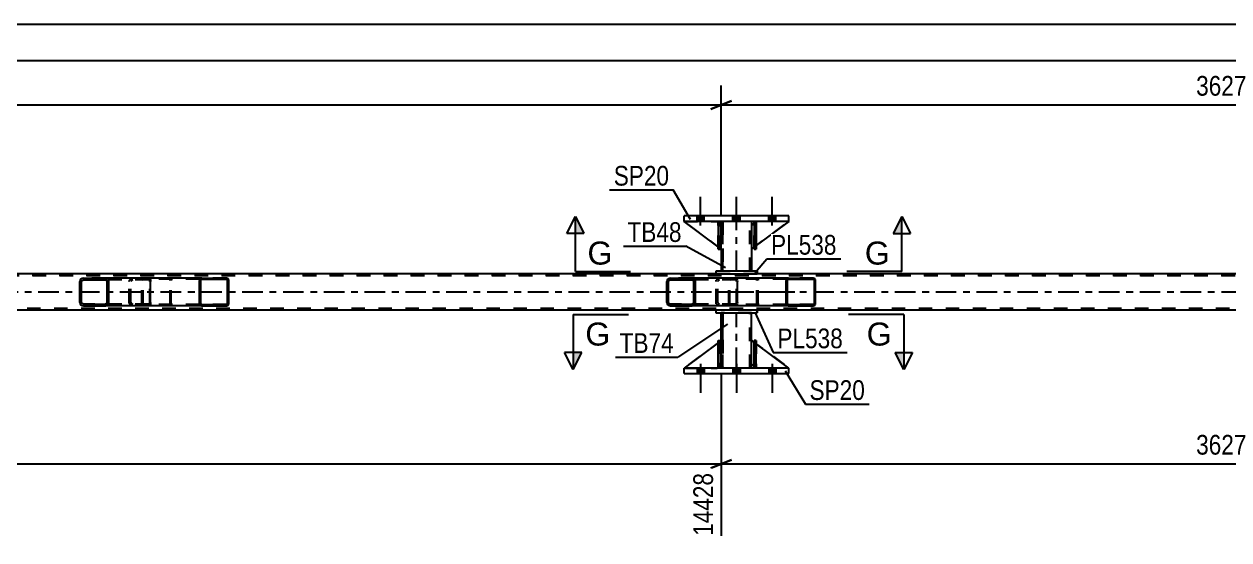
# Model space of a CAD drawing. Header units: millimetres. Extents: x 0 to 841, y 0 to 594.
# Drawn here: x 483.1 to 657.9, y 212.4 to 287.3 of the extents above; entities that cross this region are included whole.
import ezdxf

# ---------------------------------------------------------------- set-up
doc = ezdxf.new("R2010")
doc.units = ezdxf.units.MM
doc.linetypes.add('DXK_LINE_DOT2', pattern=[3.9198, 1.9599, -1.9599])
doc.linetypes.add('DXK_LINE_DOT3', pattern=[5.9187, 2.979, -0.9799, 0.9799, -0.9799])
doc.styles.add('Arial', font='ARIAL.TTF', dxfattribs={"height": 0.2})
doc.styles.add('Arial Narrow', font='ARIALN.TTF', dxfattribs={"height": 0.2})

# ---------------------------------------------------------------- blocks, each defined once
blk = doc.blocks.new('Part-814553059-5474 - 5433')
at = {"color": 2, "linetype": 'Continuous'}
for p, q in [((584.29, 258.67), (584.29, 258.07)), ((588.69, 258.67), (588.69, 258.07)), ((584.29, 254.67), (584.29, 251.47)), ((588.69, 254.67), (588.69, 251.47))]:
    blk.add_line(p, q, dxfattribs=at)
at = {"color": 7, "linetype": 'DXK_LINE_DOT2'}
for p, q in [((588.69, 258.67), (584.29, 258.67)), ((584.29, 258.67), (584.29, 251.47)), ((584.29, 258.07), (584.29, 254.67)), ((584.53, 251.47), (584.53, 258.67)), ((584.53, 258.67), (584.53, 251.47)), ((588.45, 251.47), (588.45, 258.67)), ((588.45, 251.47), (588.45, 258.67)), ((588.69, 258.67), (588.69, 251.47)), ((588.69, 258.07), (588.69, 254.67)), ((588.69, 251.47), (584.29, 251.47))]:
    blk.add_line(p, q, dxfattribs=at)
at = {"color": 7, "linetype": 'DXK_LINE_DOT3'}
blk.add_line((586.49, 251.47), (586.49, 258.67), dxfattribs=at)
blk = doc.blocks.new('Part-814553059-5490 - 5433')
at = {"linetype": 'Continuous'}
h = blk.add_hatch(dxfattribs=at)
h.set_pattern_fill('', scale=0.7, style=0, pattern_type=0)
h.set_pattern_definition([(45, (512.8182, 250.2316), (-1.57154, 1.57154), [])])
h.paths.add_polyline_path([(512.84, 250.11), (512.82, 250.23), (512.74, 250.34), (512.63, 250.4), (512.5, 250.43), (508.93, 250.43), (508.8, 250.4), (508.69, 250.34), (508.61, 250.23), (508.59, 250.11), (508.59, 246.75), (508.61, 246.63), (508.69, 246.52), (508.8, 246.45), (508.93, 246.43), (512.5, 246.43), (512.63, 246.45), (512.74, 246.52), (512.82, 246.63), (512.84, 246.75)])
h.paths.add_polyline_path([(512.66, 246.69), (512.62, 246.64), (512.57, 246.6), (512.5, 246.59), (508.93, 246.59), (508.86, 246.6), (508.81, 246.64), (508.77, 246.69), (508.76, 246.75), (508.76, 250.11), (508.77, 250.17), (508.81, 250.22), (508.86, 250.26), (508.93, 250.27), (512.5, 250.27), (512.57, 250.26), (512.62, 250.22), (512.66, 250.17), (512.67, 250.11), (512.67, 246.75)])
at = {"color": 7, "linetype": 'DXK_LINE_DOT2'}
for p, q in [((500.24, 250.11), (500.26, 250.23)), ((500.24, 246.75), (500.24, 250.11)), ((500.42, 250.17), (500.41, 250.11)), ((500.41, 246.75), (500.41, 250.11)), ((500.46, 250.22), (500.42, 250.17)), ((500.45, 250.4), (500.58, 250.43)), ((500.51, 250.26), (500.46, 250.22)), ((500.58, 250.27), (500.51, 250.26)), ((501.23, 250.43), (500.58, 250.43)), ((512.5, 250.27), (500.58, 250.27)), ((504.15, 250.43), (504.28, 250.4)), ((504.22, 250.26), (504.15, 250.27)), ((504.27, 250.22), (504.22, 250.26)), ((504.31, 250.17), (504.27, 250.22)), ((504.32, 250.11), (504.31, 250.17)), ((504.32, 246.75), (504.32, 250.11)), ((504.47, 250.23), (504.49, 250.11)), ((504.49, 246.75), (504.49, 250.11)), ((512.5, 250.43), (508.93, 250.43)), ((500.26, 246.63), (500.24, 246.75)), ((500.41, 246.75), (500.42, 246.69)), ((500.42, 246.69), (500.46, 246.64)), ((500.46, 246.64), (500.51, 246.6)), ((500.51, 246.6), (500.58, 246.59)), ((512.5, 246.59), (500.58, 246.59)), ((504.15, 246.59), (504.22, 246.6)), ((504.22, 246.6), (504.27, 246.64)), ((504.27, 246.64), (504.31, 246.69)), ((504.31, 246.69), (504.32, 246.75)), ((504.49, 246.75), (504.47, 246.63)), ((500.58, 246.43), (500.45, 246.45)), ((501.23, 246.43), (500.58, 246.43)), ((504.28, 246.45), (504.15, 246.43)), ((512.5, 246.43), (508.93, 246.43))]:
    blk.add_line(p, q, dxfattribs=at)
at = {"color": 2, "linetype": 'Continuous'}
for p, q in [((508.93, 250.43), (501.23, 250.43)), ((508.61, 250.23), (508.59, 250.11)), ((508.59, 246.75), (508.59, 250.11)), ((508.76, 250.11), (508.77, 250.17)), ((508.76, 246.75), (508.76, 250.11)), ((508.77, 250.17), (508.81, 250.22)), ((508.93, 250.43), (508.8, 250.4)), ((508.81, 250.22), (508.86, 250.26)), ((508.86, 250.26), (508.93, 250.27)), ((508.93, 250.43), (512.5, 250.43)), ((508.93, 250.27), (512.5, 250.27)), ((512.63, 250.4), (512.5, 250.43)), ((512.5, 250.27), (512.57, 250.26)), ((512.57, 250.26), (512.62, 250.22)), ((512.62, 250.22), (512.66, 250.17)), ((512.66, 250.17), (512.67, 250.11)), ((512.67, 246.75), (512.67, 250.11)), ((512.84, 250.11), (512.82, 250.23)), ((512.84, 246.75), (512.84, 250.11)), ((508.59, 246.75), (508.61, 246.63)), ((508.77, 246.69), (508.76, 246.75)), ((508.81, 246.64), (508.77, 246.69)), ((508.86, 246.6), (508.81, 246.64)), ((508.93, 246.59), (508.86, 246.6)), ((508.93, 246.59), (512.5, 246.59)), ((512.57, 246.6), (512.5, 246.59)), ((512.62, 246.64), (512.57, 246.6)), ((512.66, 246.69), (512.62, 246.64)), ((512.67, 246.75), (512.66, 246.69)), ((512.82, 246.63), (512.84, 246.75)), ((508.93, 246.43), (501.23, 246.43)), ((508.8, 246.45), (508.93, 246.43)), ((508.93, 246.43), (512.5, 246.43)), ((512.5, 246.43), (512.63, 246.45))]:
    blk.add_line(p, q, dxfattribs=at)
at = {"color": 7, "linetype": 'DXK_LINE_DOT2'}
for centre, start, end in [((504.17, 250.1), 24.32, 69.2417), ((500.57, 246.76), 204.32, 249.2417), ((504.17, 246.76), 290.7583, 335.68)]:
    blk.add_arc(centre, 0.331, start, end, dxfattribs=at)
at = {"color": 2, "linetype": 'Continuous'}
for centre, start, end in [((508.91, 250.1), 110.7583, 155.6801), ((512.52, 250.1), 24.3199, 69.2417), ((508.91, 246.76), 204.3199, 249.2417), ((512.52, 246.76), 290.7583, 335.6801)]:
    blk.add_arc(centre, 0.331, start, end, dxfattribs=at)
blk = doc.blocks.new('Part-814553059-5491 - 5433')
at = {"linetype": 'Continuous'}
h = blk.add_hatch(dxfattribs=at)
h.set_pattern_fill('', scale=0.7, style=0, pattern_type=0)
h.set_pattern_definition([(45, (580.5288, 250.1328), (-1.57154, 1.57154), [])])
h.paths.add_polyline_path([(580.57, 249.95), (580.53, 250.13), (580.42, 250.29), (580.26, 250.39), (580.06, 250.43), (576.88, 250.43), (576.69, 250.39), (576.52, 250.29), (576.42, 250.13), (576.38, 249.95), (576.38, 246.91), (576.42, 246.73), (576.52, 246.57), (576.69, 246.47), (576.88, 246.43), (580.06, 246.43), (580.26, 246.47), (580.42, 246.57), (580.53, 246.73), (580.57, 246.91)])
h.paths.add_polyline_path([(580.3, 246.82), (580.24, 246.74), (580.16, 246.69), (580.06, 246.67), (576.88, 246.67), (576.78, 246.69), (576.7, 246.74), (576.65, 246.82), (576.63, 246.91), (576.63, 249.95), (576.65, 250.04), (576.7, 250.12), (576.78, 250.17), (576.88, 250.19), (580.06, 250.19), (580.16, 250.17), (580.24, 250.12), (580.3, 250.04), (580.32, 249.95), (580.32, 246.91)])
at = {"color": 2, "linetype": 'Continuous'}
for p, q in [((576.42, 250.13), (576.38, 249.95)), ((576.63, 249.95), (576.65, 250.04)), ((576.65, 250.04), (576.7, 250.12)), ((576.88, 250.43), (576.69, 250.39)), ((576.7, 250.12), (576.78, 250.17)), ((576.78, 250.17), (576.88, 250.19)), ((576.88, 250.43), (580.06, 250.43)), ((576.88, 250.19), (580.06, 250.19)), ((586.36, 250.43), (580.06, 250.43)), ((580.26, 250.39), (580.06, 250.43)), ((580.06, 250.19), (580.16, 250.17)), ((580.16, 250.17), (580.24, 250.12)), ((580.24, 250.12), (580.3, 250.04)), ((580.3, 250.04), (580.32, 249.95)), ((580.57, 249.95), (580.53, 250.13)), ((586.36, 250.43), (586.47, 250.39)), ((586.47, 250.39), (586.56, 250.29)), ((586.56, 250.29), (586.61, 250.13)), ((586.61, 250.13), (586.64, 249.95)), ((576.38, 246.91), (576.38, 249.95)), ((576.63, 246.91), (576.63, 249.95)), ((580.32, 246.91), (580.32, 249.95)), ((580.57, 246.91), (580.57, 249.95)), ((586.64, 246.91), (586.64, 249.95)), ((576.38, 246.91), (576.42, 246.73)), ((576.65, 246.82), (576.63, 246.91)), ((576.7, 246.74), (576.65, 246.82)), ((576.69, 246.47), (576.88, 246.43)), ((576.78, 246.69), (576.7, 246.74)), ((576.88, 246.67), (576.78, 246.69)), ((576.88, 246.67), (580.06, 246.67)), ((580.16, 246.69), (580.06, 246.67)), ((580.06, 246.43), (580.26, 246.47)), ((580.24, 246.74), (580.16, 246.69)), ((580.3, 246.82), (580.24, 246.74)), ((580.32, 246.91), (580.3, 246.82)), ((580.53, 246.73), (580.57, 246.91)), ((586.47, 246.47), (586.36, 246.43)), ((586.56, 246.57), (586.47, 246.47)), ((586.61, 246.73), (586.56, 246.57)), ((586.64, 246.91), (586.61, 246.73)), ((576.88, 246.43), (580.06, 246.43)), ((586.36, 246.43), (580.06, 246.43))]:
    blk.add_line(p, q, dxfattribs=at)
at = {"color": 7, "linetype": 'DXK_LINE_DOT2'}
for p, q in [((580.06, 250.43), (576.88, 250.43)), ((586.36, 250.19), (576.88, 250.19)), ((583.53, 249.95), (583.57, 250.13)), ((583.8, 250.04), (583.78, 249.95)), ((583.85, 250.12), (583.8, 250.04)), ((583.84, 250.39), (584.03, 250.43)), ((583.93, 250.17), (583.85, 250.12)), ((584.03, 250.19), (583.93, 250.17)), ((585.37, 250.19), (585.37, 250.43)), ((586.42, 250.17), (586.36, 250.19)), ((586.46, 250.12), (586.42, 250.17)), ((586.49, 250.04), (586.46, 250.12)), ((586.5, 249.95), (586.49, 250.04)), ((583.53, 246.91), (583.53, 249.95)), ((583.78, 246.91), (583.78, 249.95)), ((586.5, 246.91), (586.5, 249.95)), ((586.36, 246.67), (576.88, 246.67)), ((583.57, 246.73), (583.53, 246.91)), ((583.78, 246.91), (583.8, 246.82)), ((583.8, 246.82), (583.85, 246.74)), ((584.03, 246.43), (583.84, 246.47)), ((583.85, 246.74), (583.87, 246.73)), ((583.87, 246.73), (583.93, 246.69)), ((583.93, 246.69), (584.03, 246.67)), ((585.37, 246.43), (585.37, 246.67)), ((586.36, 246.67), (586.42, 246.69)), ((586.42, 246.69), (586.46, 246.74)), ((586.46, 246.74), (586.49, 246.82)), ((586.49, 246.82), (586.5, 246.91)), ((580.06, 246.43), (576.88, 246.43))]:
    blk.add_line(p, q, dxfattribs=at)
at = {"color": 2, "linetype": 'Continuous'}
for centre, start, end in [((576.87, 249.93), 111.1941, 156.1506), ((580.08, 249.93), 23.8494, 68.8059), ((576.87, 246.92), 203.8494, 248.8059), ((580.08, 246.92), 291.1941, 336.1506)]:
    blk.add_arc(centre, 0.492, start, end, dxfattribs=at)
at = {"color": 7, "linetype": 'DXK_LINE_DOT2'}
for centre, start, end in [((584.02, 249.93), 111.1941, 156.1506), ((584.02, 246.92), 203.8494, 248.8059)]:
    blk.add_arc(centre, 0.492, start, end, dxfattribs=at)
blk = doc.blocks.new('Part-814553059-5492 - 5433')
at = {"linetype": 'Continuous'}
h = blk.add_hatch(dxfattribs=at)
h.set_pattern_fill('', scale=0.7, style=0, pattern_type=0)
h.set_pattern_definition([(45, (597.9524, 250.2316), (-1.57154, 1.57154), [])])
h.paths.add_polyline_path([(597.98, 250.11), (597.95, 250.23), (597.88, 250.34), (597.77, 250.4), (597.64, 250.43), (594.06, 250.43), (593.93, 250.4), (593.82, 250.34), (593.75, 250.23), (593.72, 250.11), (593.72, 246.75), (593.75, 246.63), (593.82, 246.52), (593.93, 246.45), (594.06, 246.43), (597.64, 246.43), (597.77, 246.45), (597.88, 246.52), (597.95, 246.63), (597.98, 246.75)])
h.paths.add_polyline_path([(597.8, 246.69), (597.76, 246.64), (597.7, 246.6), (597.64, 246.59), (594.06, 246.59), (594, 246.6), (593.94, 246.64), (593.9, 246.69), (593.89, 246.75), (593.89, 250.11), (593.9, 250.17), (593.94, 250.22), (594, 250.26), (594.06, 250.27), (597.64, 250.27), (597.7, 250.26), (597.76, 250.22), (597.8, 250.17), (597.81, 250.11), (597.81, 246.75)])
at = {"color": 7, "linetype": 'DXK_LINE_DOT2'}
for p, q in [((585.37, 250.11), (585.4, 250.23)), ((585.37, 246.75), (585.37, 250.11)), ((585.56, 250.17), (585.54, 250.11)), ((585.54, 246.75), (585.54, 250.11)), ((585.59, 250.22), (585.56, 250.17)), ((585.58, 250.4), (585.71, 250.43)), ((585.65, 250.26), (585.59, 250.22)), ((585.71, 250.27), (585.65, 250.26)), ((586.36, 250.43), (585.71, 250.43)), ((597.64, 250.27), (585.71, 250.27)), ((589.29, 250.43), (589.42, 250.4)), ((589.35, 250.26), (589.29, 250.27)), ((589.41, 250.22), (589.35, 250.26)), ((589.45, 250.17), (589.41, 250.22)), ((589.46, 250.11), (589.45, 250.17)), ((589.46, 246.75), (589.46, 250.11)), ((589.6, 250.23), (589.63, 250.11)), ((589.63, 246.75), (589.63, 250.11)), ((597.64, 250.43), (594.06, 250.43)), ((585.4, 246.63), (585.37, 246.75)), ((585.54, 246.75), (585.56, 246.69)), ((585.56, 246.69), (585.59, 246.64)), ((585.59, 246.64), (585.65, 246.6)), ((585.65, 246.6), (585.71, 246.59)), ((597.64, 246.59), (585.71, 246.59)), ((589.29, 246.59), (589.35, 246.6)), ((589.35, 246.6), (589.41, 246.64)), ((589.41, 246.64), (589.45, 246.69)), ((589.45, 246.69), (589.46, 246.75)), ((589.63, 246.75), (589.6, 246.63)), ((585.71, 246.43), (585.58, 246.45)), ((586.36, 246.43), (585.71, 246.43)), ((589.42, 246.45), (589.29, 246.43)), ((597.64, 246.43), (594.06, 246.43))]:
    blk.add_line(p, q, dxfattribs=at)
at = {"color": 2, "linetype": 'Continuous'}
for p, q in [((594.06, 250.43), (586.36, 250.43)), ((593.75, 250.23), (593.72, 250.11)), ((593.72, 246.75), (593.72, 250.11)), ((593.89, 250.11), (593.9, 250.17)), ((593.89, 246.75), (593.89, 250.11)), ((593.9, 250.17), (593.94, 250.22)), ((594.06, 250.43), (593.93, 250.4)), ((593.94, 250.22), (594, 250.26)), ((594, 250.26), (594.06, 250.27)), ((594.06, 250.43), (597.64, 250.43)), ((594.06, 250.27), (597.64, 250.27)), ((597.77, 250.4), (597.64, 250.43)), ((597.64, 250.27), (597.7, 250.26)), ((597.7, 250.26), (597.76, 250.22)), ((597.76, 250.22), (597.8, 250.17)), ((597.8, 250.17), (597.81, 250.11)), ((597.81, 246.75), (597.81, 250.11)), ((597.98, 250.11), (597.95, 250.23)), ((597.98, 246.75), (597.98, 250.11)), ((593.72, 246.75), (593.75, 246.63)), ((593.9, 246.69), (593.89, 246.75)), ((593.94, 246.64), (593.9, 246.69)), ((594, 246.6), (593.94, 246.64)), ((594.06, 246.59), (594, 246.6)), ((594.06, 246.59), (597.64, 246.59)), ((597.7, 246.6), (597.64, 246.59)), ((597.76, 246.64), (597.7, 246.6)), ((597.8, 246.69), (597.76, 246.64)), ((597.81, 246.75), (597.8, 246.69)), ((597.95, 246.63), (597.98, 246.75)), ((594.06, 246.43), (586.36, 246.43)), ((593.93, 246.45), (594.06, 246.43)), ((594.06, 246.43), (597.64, 246.43)), ((597.64, 246.43), (597.77, 246.45))]:
    blk.add_line(p, q, dxfattribs=at)
at = {"color": 7, "linetype": 'DXK_LINE_DOT3'}
blk.add_line((584.08, 248.43), (595.85, 248.43), dxfattribs=at)
at = {"color": 7, "linetype": 'DXK_LINE_DOT2'}
for centre, start, end in [((585.7, 250.1), 110.7583, 155.68), ((589.3, 250.1), 24.32, 69.2417), ((585.7, 246.76), 204.32, 249.2417), ((589.3, 246.76), 290.7583, 335.68)]:
    blk.add_arc(centre, 0.331, start, end, dxfattribs=at)
at = {"color": 2, "linetype": 'Continuous'}
for centre, start, end in [((594.05, 250.1), 110.7583, 155.6801), ((597.65, 250.1), 24.3199, 69.2417), ((594.05, 246.76), 204.3199, 249.2417), ((597.65, 246.76), 290.7583, 335.6801)]:
    blk.add_arc(centre, 0.331, start, end, dxfattribs=at)
blk = doc.blocks.new('Part-814553059-5557 - 5433')
at = {"color": 7, "linetype": 'DXK_LINE_DOT2'}
for p, q in [((583.84, 241.39), (584.16, 241.39)), ((583.84, 237.99), (583.84, 241.39)), ((583.84, 241.39), (583.84, 237.39)), ((584.16, 241.39), (584.16, 237.99)), ((584.16, 237.39), (584.16, 241.3)), ((584.16, 237.99), (583.84, 237.99)), ((583.84, 237.39), (583.84, 237.99)), ((584.16, 237.99), (584.16, 237.39)), ((584.16, 237.39), (583.84, 237.39)), ((584.16, 237.39), (584.16, 237.39))]:
    blk.add_line(p, q, dxfattribs=at)
blk = doc.blocks.new('Part-814553059-5560 - 5433')
at = {"color": 2, "linetype": 'Continuous'}
for p, q in [((589.04, 258.42), (588.69, 258.07)), ((588.69, 258.07), (588.69, 254.67)), ((594.09, 258.67), (589.36, 255.17)), ((589.04, 254.93), (588.69, 254.67))]:
    blk.add_line(p, q, dxfattribs=at)
at = {"color": 7, "linetype": 'DXK_LINE_DOT2'}
for p, q in [((589.29, 258.67), (589.04, 258.42)), ((594.09, 258.67), (589.29, 258.67)), ((589.36, 255.17), (589.04, 254.93))]:
    blk.add_line(p, q, dxfattribs=at)
blk = doc.blocks.new('Part-814553059-5563 - 5433')
at = {"color": 7, "linetype": 'DXK_LINE_DOT2'}
for p, q in [((589.29, 258.67), (588.69, 258.07)), ((588.69, 254.67), (594.09, 258.67)), ((588.69, 258.07), (588.69, 254.67)), ((594.09, 258.67), (589.29, 258.67))]:
    blk.add_line(p, q, dxfattribs=at)
blk = doc.blocks.new('Part-814553059-5566 - 5433')
at = {"color": 2, "linetype": 'Continuous'}
for p, q in [((583.84, 255), (578.89, 258.67)), ((583.84, 258.52), (583.69, 258.67)), ((584.29, 258.07), (584.16, 258.2)), ((584.29, 258.07), (584.29, 258.07)), ((584.29, 254.67), (584.29, 258.07)), ((584.16, 254.76), (584.29, 254.67)), ((584.29, 254.67), (584.29, 254.67))]:
    blk.add_line(p, q, dxfattribs=at)
at = {"color": 7, "linetype": 'DXK_LINE_DOT2'}
for p, q in [((583.69, 258.67), (578.89, 258.67)), ((583.69, 258.67), (584.29, 258.07)), ((584.16, 258.2), (583.84, 258.52)), ((584.29, 258.07), (584.29, 254.67)), ((584.16, 254.76), (583.84, 255))]:
    blk.add_line(p, q, dxfattribs=at)
blk = doc.blocks.new('Part-814553059-5569 - 5433')
at = {"color": 7, "linetype": 'DXK_LINE_DOT2'}
for p, q in [((584.29, 254.67), (578.89, 258.67)), ((578.89, 258.67), (583.69, 258.67)), ((583.69, 258.67), (584.29, 258.07)), ((584.29, 258.07), (583.69, 258.67)), ((584.29, 258.07), (584.29, 254.67)), ((584.29, 258.07), (584.29, 258.07)), ((584.29, 258.07), (584.29, 254.67))]:
    blk.add_line(p, q, dxfattribs=at)
blk = doc.blocks.new('Part-814553059-5570 - 5433')
at = {"color": 2, "linetype": 'Continuous'}
for p, q in [((589.36, 258.67), (589.04, 258.67)), ((589.04, 258.67), (589.04, 254.67)), ((589.36, 258.67), (589.36, 258.67)), ((589.36, 258.67), (589.36, 254.67)), ((589.36, 254.67), (589.04, 254.67))]:
    blk.add_line(p, q, dxfattribs=at)
at = {"color": 7, "linetype": 'DXK_LINE_DOT2'}
for p, q in [((589.04, 258.07), (589.04, 258.67)), ((589.36, 258.07), (589.04, 258.07)), ((589.04, 258.07), (589.04, 254.67)), ((589.36, 258.07), (589.36, 258.67)), ((589.36, 258.67), (589.36, 258.67)), ((589.36, 254.67), (589.36, 258.07))]:
    blk.add_line(p, q, dxfattribs=at)
blk = doc.blocks.new('Part-814553059-5571 - 5433')
at = {"color": 2, "linetype": 'Continuous'}
for p, q in [((584.16, 258.67), (583.84, 258.67)), ((583.84, 258.67), (583.84, 254.67)), ((584.16, 258.67), (584.16, 258.67)), ((584.16, 258.67), (584.16, 254.67)), ((584.16, 254.67), (583.84, 254.67))]:
    blk.add_line(p, q, dxfattribs=at)
at = {"color": 7, "linetype": 'DXK_LINE_DOT2'}
for p, q in [((583.84, 258.07), (583.84, 258.67)), ((584.16, 258.07), (583.84, 258.07)), ((583.84, 258.07), (583.84, 254.67)), ((584.16, 258.07), (584.16, 258.67)), ((584.16, 258.67), (584.16, 258.67)), ((584.16, 254.67), (584.16, 258.07))]:
    blk.add_line(p, q, dxfattribs=at)
blk = doc.blocks.new('Part-814553059-5572 - 5433')
at = {"color": 7, "linetype": 'DXK_LINE_DOT2'}
for p, q in [((589.04, 258.07), (589.04, 258.67)), ((589.04, 258.67), (589.04, 258.67)), ((589.04, 258.67), (589.04, 254.67)), ((589.36, 258.67), (589.04, 258.67)), ((589.04, 254.67), (589.04, 258.07)), ((589.04, 258.07), (589.36, 258.07)), ((589.36, 258.07), (589.36, 258.67)), ((589.36, 254.67), (589.36, 258.67)), ((589.36, 258.07), (589.36, 254.67)), ((589.04, 254.67), (589.36, 254.67))]:
    blk.add_line(p, q, dxfattribs=at)
blk = doc.blocks.new('Part-814553059-5573 - 5433')
at = {"color": 7, "linetype": 'DXK_LINE_DOT2'}
for p, q in [((583.84, 258.07), (583.84, 258.67)), ((583.84, 258.67), (583.84, 258.67)), ((583.84, 258.67), (583.84, 254.67)), ((584.16, 258.67), (583.84, 258.67)), ((583.84, 254.67), (583.84, 258.07)), ((583.84, 258.07), (584.16, 258.07)), ((584.16, 258.07), (584.16, 258.67)), ((584.16, 254.67), (584.16, 258.67)), ((584.16, 258.07), (584.16, 254.67)), ((583.84, 254.67), (584.16, 254.67))]:
    blk.add_line(p, q, dxfattribs=at)
blk = doc.blocks.new('Part-814553059-5578 - 5433')
at = {"color": 2, "linetype": 'Continuous'}
for p, q in [((584.29, 241.39), (584.29, 245.39)), ((588.69, 241.39), (588.69, 245.39)), ((584.29, 237.39), (584.29, 237.99)), ((588.69, 237.39), (588.69, 237.99))]:
    blk.add_line(p, q, dxfattribs=at)
at = {"color": 7, "linetype": 'DXK_LINE_DOT2'}
for p, q in [((588.69, 245.39), (584.29, 245.39)), ((584.29, 237.39), (584.29, 245.39)), ((584.53, 237.39), (584.53, 245.39)), ((584.53, 245.39), (584.53, 237.39)), ((588.45, 237.39), (588.45, 245.39)), ((588.45, 237.39), (588.45, 245.39)), ((588.69, 237.39), (588.69, 245.39)), ((584.29, 237.99), (584.29, 241.39)), ((588.69, 237.99), (588.69, 241.39)), ((588.69, 237.39), (584.29, 237.39))]:
    blk.add_line(p, q, dxfattribs=at)
at = {"color": 7, "linetype": 'DXK_LINE_DOT3'}
blk.add_line((586.49, 237.39), (586.49, 245.39), dxfattribs=at)
blk = doc.blocks.new('Part-814553059-5583 - 5433')
at = {"color": 2, "linetype": 'Continuous'}
for p, q in [((583.49, 245.79), (583.49, 245.39)), ((589.49, 245.79), (583.49, 245.79)), ((583.49, 245.39), (589.49, 245.39)), ((589.49, 245.79), (589.49, 245.39)), ((589.49, 245.79), (589.49, 245.79)), ((589.49, 245.39), (589.49, 245.39))]:
    blk.add_line(p, q, dxfattribs=at)
at = {"color": 7, "linetype": 'DXK_LINE_DOT2'}
for p, q in [((583.49, 245.79), (583.49, 245.39)), ((589.49, 245.39), (589.49, 245.79)), ((589.49, 245.79), (589.49, 245.79)), ((589.49, 245.39), (589.49, 245.39))]:
    blk.add_line(p, q, dxfattribs=at)
blk = doc.blocks.new('Part-814553059-5588 - 5433')
at = {"color": 2, "linetype": 'Continuous'}
for p, q in [((583.49, 251.47), (583.49, 251.07)), ((589.49, 251.47), (583.49, 251.47)), ((583.49, 251.07), (589.49, 251.07)), ((589.49, 251.47), (589.49, 251.07)), ((589.49, 251.47), (589.49, 251.47)), ((589.49, 251.07), (589.49, 251.07))]:
    blk.add_line(p, q, dxfattribs=at)
at = {"color": 7, "linetype": 'DXK_LINE_DOT2'}
for p, q in [((583.49, 251.47), (583.49, 251.07)), ((589.49, 251.07), (589.49, 251.47)), ((589.49, 251.47), (589.49, 251.47)), ((589.49, 251.07), (589.49, 251.07))]:
    blk.add_line(p, q, dxfattribs=at)
blk = doc.blocks.new('Part-814553059-5591 - 5433')
at = {"color": 7, "linetype": 'DXK_LINE_DOT2'}
for p, q in [((588.69, 237.99), (588.69, 241.39)), ((588.69, 241.39), (594.09, 237.39)), ((589.29, 237.39), (588.69, 237.99)), ((594.09, 237.39), (589.29, 237.39))]:
    blk.add_line(p, q, dxfattribs=at)
blk = doc.blocks.new('Part-814553059-5594 - 5433')
at = {"color": 7, "linetype": 'DXK_LINE_DOT2'}
for p, q in [((584.16, 241.3), (583.84, 241.06)), ((584.29, 237.99), (584.29, 241.39)), ((584.29, 237.99), (583.69, 237.39)), ((584.16, 237.86), (583.84, 237.54)), ((578.89, 237.39), (583.69, 237.39))]:
    blk.add_line(p, q, dxfattribs=at)
at = {"color": 2, "linetype": 'Continuous'}
for p, q in [((584.29, 241.39), (584.16, 241.3)), ((584.29, 237.99), (584.29, 241.39)), ((583.84, 241.06), (578.89, 237.39)), ((584.29, 237.99), (584.16, 237.86)), ((584.29, 237.99), (584.29, 237.99)), ((583.84, 237.54), (583.69, 237.39))]:
    blk.add_line(p, q, dxfattribs=at)
blk = doc.blocks.new('Part-814553059-5597 - 5433')
at = {"color": 7, "linetype": 'DXK_LINE_DOT2'}
for p, q in [((584.29, 241.39), (578.89, 237.39)), ((584.29, 237.99), (584.29, 241.39)), ((584.29, 241.39), (584.29, 237.99)), ((583.69, 237.39), (584.29, 237.99)), ((584.29, 237.99), (583.69, 237.39)), ((584.29, 237.99), (584.29, 237.99)), ((578.89, 237.39), (583.69, 237.39))]:
    blk.add_line(p, q, dxfattribs=at)
blk = doc.blocks.new('Part-814553059-5598 - 5433')
at = {"color": 2, "linetype": 'Continuous'}
for p, q in [((589.04, 237.39), (589.04, 241.39)), ((589.04, 241.39), (589.36, 241.39)), ((589.36, 237.39), (589.36, 241.39)), ((589.04, 237.39), (589.04, 237.39)), ((589.36, 237.39), (589.04, 237.39))]:
    blk.add_line(p, q, dxfattribs=at)
at = {"color": 7, "linetype": 'DXK_LINE_DOT2'}
for p, q in [((589.04, 241.39), (589.04, 237.99)), ((589.36, 237.99), (589.36, 241.39)), ((589.04, 237.99), (589.04, 237.39)), ((589.04, 237.99), (589.36, 237.99)), ((589.36, 237.39), (589.36, 237.99)), ((589.36, 237.39), (589.36, 237.39))]:
    blk.add_line(p, q, dxfattribs=at)
blk = doc.blocks.new('Part-814553059-5599 - 5433')
at = {"color": 2, "linetype": 'Continuous'}
for p, q in [((583.84, 237.39), (583.84, 241.39)), ((583.84, 241.39), (584.16, 241.39)), ((584.16, 237.39), (584.16, 241.39)), ((583.84, 237.39), (583.84, 237.39)), ((584.16, 237.39), (583.84, 237.39))]:
    blk.add_line(p, q, dxfattribs=at)
at = {"color": 7, "linetype": 'DXK_LINE_DOT2'}
for p, q in [((583.84, 241.39), (583.84, 237.99)), ((584.16, 237.99), (584.16, 241.39)), ((583.84, 237.99), (583.84, 237.39)), ((583.84, 237.99), (584.16, 237.99)), ((584.16, 237.39), (584.16, 237.99)), ((584.16, 237.39), (584.16, 237.39))]:
    blk.add_line(p, q, dxfattribs=at)
blk = doc.blocks.new('Part-814553059-5600 - 5433')
at = {"color": 7, "linetype": 'DXK_LINE_DOT2'}
for p, q in [((589.36, 241.39), (589.04, 241.39)), ((589.04, 237.99), (589.04, 241.39)), ((589.04, 241.39), (589.04, 237.39)), ((589.36, 241.39), (589.36, 237.99)), ((589.36, 237.39), (589.36, 241.39)), ((589.36, 237.99), (589.04, 237.99)), ((589.04, 237.39), (589.04, 237.99)), ((589.36, 237.99), (589.36, 237.39)), ((589.36, 237.39), (589.04, 237.39)), ((589.36, 237.39), (589.36, 237.39))]:
    blk.add_line(p, q, dxfattribs=at)
blk = doc.blocks.new('Part-814553059-5605 - 5433')
at = {"color": 7, "linetype": 'DXK_LINE_DOT2'}
for p, q in [((729.31, 250.83), (64.97, 250.83)), ((64.97, 250.83), (728.57, 250.83)), ((589.49, 251.07), (583.49, 251.07)), ((728.57, 246.03), (64.97, 246.03)), ((729.31, 245.79), (163.82, 245.79)), ((589.49, 245.79), (583.49, 245.79))]:
    blk.add_line(p, q, dxfattribs=at)
at = {"color": 2, "linetype": 'Continuous'}
for p, q in [((583.49, 251.07), (334.09, 251.07)), ((727.96, 251.07), (589.49, 251.07)), ((583.49, 245.79), (334.09, 245.79)), ((727.96, 245.79), (589.49, 245.79))]:
    blk.add_line(p, q, dxfattribs=at)
at = {"color": 7, "linetype": 'DXK_LINE_DOT3'}
blk.add_line((64.97, 248.43), (728.97, 248.43), dxfattribs=at)
blk = doc.blocks.new('Part-814553059-5607 - 5433')
at = {"linetype": 'Continuous'}
h = blk.add_hatch(dxfattribs=at)
h.set_pattern_fill('', scale=0.7, style=0, pattern_type=0)
h.set_pattern_definition([(45, (495.3946, 250.1328), (-1.57154, 1.57154), [])])
h.paths.add_polyline_path([(495.43, 249.95), (495.39, 250.13), (495.29, 250.29), (495.12, 250.39), (494.93, 250.43), (491.75, 250.43), (491.55, 250.39), (491.39, 250.29), (491.28, 250.13), (491.24, 249.95), (491.24, 246.91), (491.28, 246.73), (491.39, 246.57), (491.55, 246.47), (491.75, 246.43), (494.93, 246.43), (495.12, 246.47), (495.29, 246.57), (495.39, 246.73), (495.43, 246.91)])
h.paths.add_polyline_path([(495.16, 246.82), (495.11, 246.74), (495.03, 246.69), (494.93, 246.67), (491.75, 246.67), (491.65, 246.69), (491.57, 246.74), (491.51, 246.82), (491.49, 246.91), (491.49, 249.95), (491.51, 250.04), (491.57, 250.12), (491.65, 250.17), (491.75, 250.19), (494.93, 250.19), (495.03, 250.17), (495.11, 250.12), (495.16, 250.04), (495.18, 249.95), (495.18, 246.91)])
at = {"color": 2, "linetype": 'Continuous'}
for p, q in [((491.28, 250.13), (491.24, 249.95)), ((491.49, 249.95), (491.51, 250.04)), ((491.51, 250.04), (491.57, 250.12)), ((491.75, 250.43), (491.55, 250.39)), ((491.57, 250.12), (491.65, 250.17)), ((491.65, 250.17), (491.75, 250.19)), ((491.75, 250.43), (494.93, 250.43)), ((491.75, 250.19), (494.93, 250.19)), ((501.23, 250.43), (494.93, 250.43)), ((495.12, 250.39), (494.93, 250.43)), ((494.93, 250.19), (495.03, 250.17)), ((495.03, 250.17), (495.11, 250.12)), ((495.11, 250.12), (495.16, 250.04)), ((495.16, 250.04), (495.18, 249.95)), ((495.43, 249.95), (495.39, 250.13)), ((501.23, 250.43), (501.33, 250.39)), ((501.33, 250.39), (501.42, 250.29)), ((501.42, 250.29), (501.48, 250.13)), ((501.48, 250.13), (501.5, 249.95)), ((491.24, 246.91), (491.24, 249.95)), ((491.49, 246.91), (491.49, 249.95)), ((495.18, 246.91), (495.18, 249.95)), ((495.43, 246.91), (495.43, 249.95)), ((501.5, 246.91), (501.5, 249.95)), ((491.24, 246.91), (491.28, 246.73)), ((491.51, 246.82), (491.49, 246.91)), ((491.57, 246.74), (491.51, 246.82)), ((491.55, 246.47), (491.75, 246.43)), ((491.65, 246.69), (491.57, 246.74)), ((491.75, 246.67), (491.65, 246.69)), ((491.75, 246.67), (494.93, 246.67)), ((495.03, 246.69), (494.93, 246.67)), ((494.93, 246.43), (495.12, 246.47)), ((495.11, 246.74), (495.03, 246.69)), ((495.16, 246.82), (495.11, 246.74)), ((495.18, 246.91), (495.16, 246.82)), ((495.39, 246.73), (495.43, 246.91)), ((501.33, 246.47), (501.23, 246.43)), ((501.42, 246.57), (501.33, 246.47)), ((501.48, 246.73), (501.42, 246.57)), ((501.5, 246.91), (501.48, 246.73)), ((491.75, 246.43), (494.93, 246.43)), ((501.23, 246.43), (494.93, 246.43))]:
    blk.add_line(p, q, dxfattribs=at)
at = {"color": 7, "linetype": 'DXK_LINE_DOT2'}
for p, q in [((494.93, 250.43), (491.75, 250.43)), ((501.23, 250.19), (491.75, 250.19)), ((498.39, 249.95), (498.43, 250.13)), ((498.66, 250.04), (498.64, 249.95)), ((498.72, 250.12), (498.66, 250.04)), ((498.7, 250.39), (498.9, 250.43)), ((498.8, 250.17), (498.72, 250.12)), ((498.9, 250.19), (498.8, 250.17)), ((500.24, 250.19), (500.24, 250.43)), ((501.28, 250.17), (501.23, 250.19)), ((501.33, 250.12), (501.28, 250.17)), ((501.36, 250.04), (501.33, 250.12)), ((501.37, 249.95), (501.36, 250.04)), ((498.39, 246.91), (498.39, 249.95)), ((498.64, 246.91), (498.64, 249.95)), ((501.37, 246.91), (501.37, 249.95)), ((501.23, 246.67), (491.75, 246.67)), ((498.43, 246.73), (498.39, 246.91)), ((498.64, 246.91), (498.66, 246.82)), ((498.66, 246.82), (498.72, 246.74)), ((498.9, 246.43), (498.7, 246.47)), ((498.72, 246.74), (498.74, 246.73)), ((498.74, 246.73), (498.8, 246.69)), ((498.8, 246.69), (498.9, 246.67)), ((500.24, 246.43), (500.24, 246.67)), ((501.23, 246.67), (501.28, 246.69)), ((501.28, 246.69), (501.33, 246.74)), ((501.33, 246.74), (501.36, 246.82)), ((501.36, 246.82), (501.37, 246.91)), ((494.93, 246.43), (491.75, 246.43))]:
    blk.add_line(p, q, dxfattribs=at)
at = {"color": 2, "linetype": 'Continuous'}
for centre, start, end in [((491.73, 249.93), 111.1941, 156.1506), ((494.94, 249.93), 23.8494, 68.8059), ((491.73, 246.92), 203.8494, 248.8059), ((494.94, 246.92), 291.1941, 336.1506)]:
    blk.add_arc(centre, 0.492, start, end, dxfattribs=at)
at = {"color": 7, "linetype": 'DXK_LINE_DOT2'}
for centre, start, end in [((498.88, 249.93), 111.1941, 156.1506), ((498.88, 246.92), 203.8494, 248.8059)]:
    blk.add_arc(centre, 0.492, start, end, dxfattribs=at)
blk = doc.blocks.new('Part-814553059-5612 - 5433')
at = {"color": 2, "linetype": 'Continuous'}
for p, q in [((578.89, 258.67), (578.89, 259.47)), ((594.09, 259.47), (578.89, 259.47)), ((594.09, 258.67), (594.09, 259.47)), ((594.09, 258.67), (578.89, 258.67))]:
    blk.add_line(p, q, dxfattribs=at)
at = {"color": 7, "linetype": 'DXK_LINE_DOT2'}
for p, q in [((578.89, 258.67), (578.89, 259.47)), ((594.09, 258.67), (594.09, 259.47))]:
    blk.add_line(p, q, dxfattribs=at)
blk = doc.blocks.new('Part-814553059-5617 - 5433')
at = {"color": 2, "linetype": 'Continuous'}
for p, q in [((578.89, 236.59), (578.89, 237.39)), ((594.09, 237.39), (578.89, 237.39)), ((578.89, 236.59), (594.09, 236.59)), ((594.09, 236.59), (594.09, 237.39))]:
    blk.add_line(p, q, dxfattribs=at)
at = {"color": 7, "linetype": 'DXK_LINE_DOT2'}
for p, q in [((578.89, 236.59), (578.89, 237.39)), ((594.09, 236.59), (594.09, 237.39))]:
    blk.add_line(p, q, dxfattribs=at)
blk = doc.blocks.new('Part-814553059-5620 - 5433')
at = {"color": 2, "linetype": 'Continuous'}
for p, q in [((588.69, 237.99), (588.69, 241.39)), ((589.04, 241.13), (588.69, 241.39)), ((594.09, 237.39), (589.36, 240.89)), ((589.04, 237.64), (588.69, 237.99))]:
    blk.add_line(p, q, dxfattribs=at)
at = {"color": 7, "linetype": 'DXK_LINE_DOT2'}
for p, q in [((589.36, 240.89), (589.04, 241.13)), ((589.29, 237.39), (589.04, 237.64)), ((594.09, 237.39), (589.29, 237.39)), ((594.09, 237.39), (594.09, 237.39)), ((594.09, 237.39), (594.09, 237.39))]:
    blk.add_line(p, q, dxfattribs=at)
blk = doc.blocks.new('Bolt-814553059-5667 - 5433')
at = {"linetype": 'Continuous'}
for points in [[(580.77, 258.67), (581.81, 258.67), (581.81, 259.47), (580.77, 259.47)], [(580.77, 258.67), (581.81, 258.67), (581.81, 259.47), (580.77, 259.47)], [(580.77, 258.67), (581.81, 258.67), (581.81, 259.47), (580.77, 259.47)], [(585.97, 258.67), (587.01, 258.67), (587.01, 259.47), (585.97, 259.47)], [(585.97, 258.67), (587.01, 258.67), (587.01, 259.47), (585.97, 259.47)], [(591.17, 258.67), (592.21, 258.67), (592.21, 259.47), (591.17, 259.47)], [(591.17, 258.67), (592.21, 258.67), (592.21, 259.47), (591.17, 259.47)], [(591.17, 258.67), (592.21, 258.67), (592.21, 259.47), (591.17, 259.47)]]:
    blk.add_hatch(color=1, dxfattribs=at).paths.add_polyline_path(points)
at = {"color": 1, "linetype": 'Continuous'}
for p, q in [((581.29, 258.07), (581.29, 262.27)), ((581.29, 258.07), (581.29, 262.27)), ((581.29, 258.07), (581.29, 262.27)), ((586.49, 258.07), (586.49, 262.27)), ((586.49, 258.07), (586.49, 262.27)), ((591.69, 258.07), (591.69, 262.27)), ((591.69, 258.07), (591.69, 262.27)), ((591.69, 258.07), (591.69, 262.27)), ((580.77, 258.67), (580.77, 259.47)), ((580.77, 258.67), (580.77, 259.47)), ((580.77, 258.67), (580.77, 259.47)), ((581.81, 258.67), (581.81, 259.47)), ((581.81, 258.67), (581.81, 259.47)), ((581.81, 258.67), (581.81, 259.47)), ((585.97, 258.67), (585.97, 259.47)), ((585.97, 258.67), (585.97, 259.47)), ((587.01, 258.67), (587.01, 259.47)), ((587.01, 258.67), (587.01, 259.47)), ((591.17, 258.67), (591.17, 259.47)), ((591.17, 258.67), (591.17, 259.47)), ((591.17, 258.67), (591.17, 259.47)), ((592.21, 258.67), (592.21, 259.47)), ((592.21, 258.67), (592.21, 259.47)), ((592.21, 258.67), (592.21, 259.47))]:
    blk.add_line(p, q, dxfattribs=at)
blk = doc.blocks.new('Bolt-814553059-5668 - 5433')
at = {"linetype": 'Continuous'}
for points in [[(581.81, 237.39), (580.77, 237.39), (580.77, 236.59), (581.81, 236.59)], [(581.81, 237.39), (580.77, 237.39), (580.77, 236.59), (581.81, 236.59)], [(581.81, 237.39), (580.77, 237.39), (580.77, 236.59), (581.81, 236.59)], [(587.01, 237.39), (585.97, 237.39), (585.97, 236.59), (587.01, 236.59)], [(587.01, 237.39), (585.97, 237.39), (585.97, 236.59), (587.01, 236.59)], [(592.21, 237.39), (591.17, 237.39), (591.17, 236.59), (592.21, 236.59)], [(592.21, 237.39), (591.17, 237.39), (591.17, 236.59), (592.21, 236.59)], [(592.21, 237.39), (591.17, 237.39), (591.17, 236.59), (592.21, 236.59)]]:
    blk.add_hatch(color=1, dxfattribs=at).paths.add_polyline_path(points)
at = {"color": 1, "linetype": 'Continuous'}
for p, q in [((581.29, 237.99), (581.29, 233.79)), ((581.29, 237.99), (581.29, 233.79)), ((581.29, 237.99), (581.29, 233.79)), ((586.49, 237.99), (586.49, 233.79)), ((586.49, 237.99), (586.49, 233.79)), ((591.69, 237.99), (591.69, 233.79)), ((591.69, 237.99), (591.69, 233.79)), ((591.69, 237.99), (591.69, 233.79)), ((580.77, 237.39), (580.77, 236.59)), ((580.77, 237.39), (580.77, 236.59)), ((580.77, 237.39), (580.77, 236.59)), ((581.81, 237.39), (581.81, 236.59)), ((581.81, 237.39), (581.81, 236.59)), ((581.81, 237.39), (581.81, 236.59)), ((585.97, 237.39), (585.97, 236.59)), ((585.97, 237.39), (585.97, 236.59)), ((587.01, 237.39), (587.01, 236.59)), ((587.01, 237.39), (587.01, 236.59)), ((591.17, 237.39), (591.17, 236.59)), ((591.17, 237.39), (591.17, 236.59)), ((591.17, 237.39), (591.17, 236.59)), ((592.21, 237.39), (592.21, 236.59)), ((592.21, 237.39), (592.21, 236.59)), ((592.21, 237.39), (592.21, 236.59))]:
    blk.add_line(p, q, dxfattribs=at)
blk = doc.blocks.new('StraightDimension-814553059-11235 - 5433')
at = {"color": 7, "linetype": 'Continuous'}
for p, q in [((584.29, 259.67), (584.29, 278.44)), ((582.79, 274.99), (585.79, 276.19)), ((328.89, 275.59), (584.29, 275.59))]:
    blk.add_line(p, q, dxfattribs=at)
blk = doc.blocks.new('StraightDimension-814553059-11274 - 5433')
at = {"color": 7, "linetype": 'Continuous'}
for p, q in [((729.39, 245.27), (729.39, 213.02)), ((584.29, 236.39), (584.29, 213.02)), ((585.79, 224.06), (582.79, 222.86)), ((727.89, 222.86), (730.89, 224.06)), ((584.29, 223.46), (729.39, 223.46))]:
    blk.add_line(p, q, dxfattribs=at)
at = {"color": 0}
blk.add_wipeout([(661.09, 224.21), (661.09, 228.41), (652.58, 228.41), (652.58, 224.21)], dxfattribs=at)
at = {"color": 0, "linetype": 'Continuous'}
blk.add_wipeout([(728.79, 222.76), (724.59, 222.76), (724.59, 212.42), (728.79, 212.42)], dxfattribs=at)
at = {"color": 3, "style": 'Arial Narrow'}
blk.add_text('3627', height=2.863, dxfattribs=at).set_placement((653.18, 224.81))
at = {"color": 3, "linetype": 'Continuous', "style": 'Arial Narrow'}
blk.add_text('18055', height=2.863, rotation=90.0002, dxfattribs=at).set_placement((728.19, 213.02))
blk = doc.blocks.new('StraightDimension-814553059-5731 - 5433')
at = {"color": 7, "linetype": 'Continuous'}
blk.add_line((54.75, 282.03), (729.98, 282.03), dxfattribs=at)
blk = doc.blocks.new('StraightDimension-814553059-5785 - 5433')
at = {"color": 7, "linetype": 'Continuous'}
blk.add_line((54.11, 287.34), (730.61, 287.34), dxfattribs=at)
blk = doc.blocks.new('StraightDimension-814553059-11234 - 5433')
at = {"color": 7, "linetype": 'Continuous'}
for p, q in [((584.29, 259.67), (584.29, 278.44)), ((729.39, 250.5), (729.39, 278.44)), ((585.79, 276.19), (582.79, 274.99)), ((727.89, 274.99), (730.89, 276.19)), ((584.29, 275.59), (729.39, 275.59))]:
    blk.add_line(p, q, dxfattribs=at)
at = {"color": 0}
blk.add_wipeout([(661.09, 276.34), (661.09, 280.54), (652.58, 280.54), (652.58, 276.34)], dxfattribs=at)
at = {"color": 3, "style": 'Arial Narrow'}
blk.add_text('3627', height=2.863, dxfattribs=at).set_placement((653.18, 276.94))
blk = doc.blocks.new('StraightDimension-814553059-11275 - 5433')
at = {"color": 7, "linetype": 'Continuous'}
for p, q in [((584.29, 236.39), (584.29, 213.02)), ((582.79, 222.86), (585.79, 224.06)), ((328.89, 223.46), (584.29, 223.46))]:
    blk.add_line(p, q, dxfattribs=at)
at = {"color": 0, "linetype": 'Continuous'}
blk.add_wipeout([(583.69, 222.76), (579.49, 222.76), (579.49, 212.42), (583.69, 212.42)], dxfattribs=at)
at = {"color": 3, "linetype": 'Continuous', "style": 'Arial Narrow'}
blk.add_text('14428', height=2.863, rotation=90.0002, dxfattribs=at).set_placement((583.09, 213.02))
blk = doc.blocks.new('Mark-814553059-5470 - 5433')
at = {"color": 0}
blk.add_wipeout([(578.54, 255.7), (578.54, 258.7), (570.68, 258.7), (570.68, 255.7)], dxfattribs=at)
blk.add_wipeout([(578.54, 255.7), (578.54, 258.7), (570.68, 258.7), (570.68, 255.7)], dxfattribs=at)
at = {"color": 30, "linetype": 'Continuous'}
for p in [(570.08, 255.1), (584.88, 251.96)]:
    blk.add_line(p, (579.14, 255.1), dxfattribs=at)
at = {"color": 3, "style": 'Arial Narrow'}
blk.add_text('TB48', height=2.863, dxfattribs=at).set_placement((570.68, 255.7))
blk = doc.blocks.new('Mark-814553059-5574 - 5433')
at = {"color": 0}
blk.add_wipeout([(577.4, 239.58), (577.4, 242.58), (569.54, 242.58), (569.54, 239.58)], dxfattribs=at)
blk.add_wipeout([(577.4, 239.58), (577.4, 242.58), (569.54, 242.58), (569.54, 239.58)], dxfattribs=at)
at = {"color": 30, "linetype": 'Continuous'}
for p in [(585.18, 243.78), (568.94, 238.98)]:
    blk.add_line(p, (578, 238.98), dxfattribs=at)
at = {"color": 3, "style": 'Arial Narrow'}
blk.add_text('TB74', height=2.863, dxfattribs=at).set_placement((569.54, 239.58))
blk = doc.blocks.new('Mark-814553059-5579 - 5433')
at = {"color": 0}
blk.add_wipeout([(601.94, 240.26), (601.94, 243.26), (592.43, 243.26), (592.43, 240.26)], dxfattribs=at)
blk.add_wipeout([(601.94, 240.26), (601.94, 243.26), (592.43, 243.26), (592.43, 240.26)], dxfattribs=at)
at = {"color": 30, "linetype": 'Continuous'}
for p, q in [((589.17, 245.52), (591.83, 239.66)), ((591.83, 239.66), (602.54, 239.66))]:
    blk.add_line(p, q, dxfattribs=at)
at = {"color": 3, "style": 'Arial Narrow'}
blk.add_text('PL538', height=2.863, dxfattribs=at).set_placement((592.43, 240.26))
blk = doc.blocks.new('Mark-814553059-5584 - 5433')
at = {"color": 0}
blk.add_wipeout([(601.02, 253.85), (601.02, 256.85), (591.51, 256.85), (591.51, 253.85)], dxfattribs=at)
blk.add_wipeout([(601.02, 253.85), (601.02, 256.85), (591.51, 256.85), (591.51, 253.85)], dxfattribs=at)
at = {"color": 30, "linetype": 'Continuous'}
for p, q in [((589.21, 251.27), (590.91, 253.25)), ((590.91, 253.25), (601.62, 253.25))]:
    blk.add_line(p, q, dxfattribs=at)
at = {"color": 3, "style": 'Arial Narrow'}
blk.add_text('PL538', height=2.863, dxfattribs=at).set_placement((591.51, 253.85))
blk = doc.blocks.new('Mark-814553059-5608 - 5433')
at = {"color": 0}
blk.add_wipeout([(576.73, 263.88), (576.73, 266.88), (568.69, 266.88), (568.69, 263.88)], dxfattribs=at)
blk.add_wipeout([(576.73, 263.88), (576.73, 266.88), (568.69, 266.88), (568.69, 263.88)], dxfattribs=at)
at = {"color": 30, "linetype": 'Continuous'}
for p in [(568.09, 263.28), (579.83, 258.95)]:
    blk.add_line(p, (577.33, 263.28), dxfattribs=at)
at = {"color": 3, "style": 'Arial Narrow'}
blk.add_text('SP20', height=2.863, dxfattribs=at).set_placement((568.69, 263.88))
blk = doc.blocks.new('Mark-814553059-5613 - 5433')
at = {"color": 0}
blk.add_wipeout([(605.13, 232.75), (605.13, 235.75), (597.09, 235.75), (597.09, 232.75)], dxfattribs=at)
blk.add_wipeout([(605.13, 232.75), (605.13, 235.75), (597.09, 235.75), (597.09, 232.75)], dxfattribs=at)
at = {"color": 30, "linetype": 'Continuous'}
for p, q in [((593.54, 236.97), (596.49, 232.15)), ((596.49, 232.15), (605.73, 232.15))]:
    blk.add_line(p, q, dxfattribs=at)
at = {"color": 3, "style": 'Arial Narrow'}
blk.add_text('SP20', height=2.863, dxfattribs=at).set_placement((597.09, 232.75))
blk = doc.blocks.new('SectionMark-814553059-5901 - 5433')
at = {"linetype": 'Continuous'}
for points in [[(562.81, 239.65), (564.06, 239.65), (562.81, 237.15)], [(609.51, 239.65), (610.76, 239.65), (610.76, 237.15)]]:
    blk.add_hatch(color=6, dxfattribs=at).paths.add_polyline_path(points)
at = {"color": 6, "linetype": 'Continuous'}
for p, q in [((562.81, 245.15), (570.81, 245.15)), ((562.81, 245.15), (562.81, 237.15)), ((610.76, 245.15), (602.76, 245.15)), ((610.76, 245.15), (610.76, 237.15)), ((562.81, 237.15), (561.56, 239.65)), ((564.06, 239.65), (561.56, 239.65)), ((562.81, 237.15), (564.06, 239.65)), ((609.51, 239.65), (612.01, 239.65)), ((610.76, 237.15), (609.51, 239.65)), ((612.01, 239.65), (610.76, 237.15))]:
    blk.add_line(p, q, dxfattribs=at)
at = {"color": 0, "linetype": 'Continuous'}
for points in [[(568.19, 240.65), (568.19, 244.15), (564.56, 244.15), (564.56, 240.65)], [(609.01, 240.65), (609.01, 244.15), (605.38, 244.15), (605.38, 240.65)]]:
    blk.add_wipeout(points, dxfattribs=at)
at = {"color": 3, "linetype": 'Continuous', "style": 'Arial'}
for p in [(564.56, 240.65), (605.38, 240.65)]:
    blk.add_text('G', height=3.34, dxfattribs=at).set_placement(p)
blk = doc.blocks.new('SectionMark-814553059-5905 - 5433')
at = {"linetype": 'Continuous'}
for points in [[(564.37, 256.91), (563.12, 256.91), (563.12, 259.41)], [(610.49, 256.91), (609.24, 256.91), (610.49, 259.41)]]:
    blk.add_hatch(color=6, dxfattribs=at).paths.add_polyline_path(points)
at = {"color": 6, "linetype": 'Continuous'}
for p, q in [((561.87, 256.91), (563.12, 259.41)), ((563.12, 251.41), (563.12, 259.41)), ((563.12, 259.41), (564.37, 256.91)), ((610.49, 259.41), (609.24, 256.91)), ((610.49, 251.41), (610.49, 259.41)), ((610.49, 259.41), (611.74, 256.91)), ((564.37, 256.91), (561.87, 256.91)), ((609.24, 256.91), (611.74, 256.91)), ((563.12, 251.41), (571.12, 251.41)), ((610.49, 251.41), (602.49, 251.41))]:
    blk.add_line(p, q, dxfattribs=at)
at = {"color": 0, "linetype": 'Continuous'}
for points in [[(568.5, 252.41), (568.5, 255.91), (564.87, 255.91), (564.87, 252.41)], [(608.74, 252.41), (608.74, 255.91), (605.11, 255.91), (605.11, 252.41)]]:
    blk.add_wipeout(points, dxfattribs=at)
at = {"color": 3, "linetype": 'Continuous', "style": 'Arial'}
for p in [(564.87, 252.41), (605.11, 252.41)]:
    blk.add_text('G', height=3.34, dxfattribs=at).set_placement(p)

msp = doc.modelspace()

# ---------------------------------------------------------------- block references
for name in ['Bolt-814553059-5667 - 5433', 'Part-814553059-5612 - 5433', 'Part-814553059-5566 - 5433', 'Part-814553059-5569 - 5433', 'Part-814553059-5571 - 5433', 'Part-814553059-5573 - 5433', 'Part-814553059-5474 - 5433', 'Part-814553059-5560 - 5433', 'Part-814553059-5563 - 5433', 'Part-814553059-5570 - 5433', 'Part-814553059-5572 - 5433', 'Part-814553059-5605 - 5433', 'Part-814553059-5607 - 5433', 'Part-814553059-5490 - 5433', 'Part-814553059-5491 - 5433', 'Part-814553059-5588 - 5433', 'Part-814553059-5492 - 5433', 'Part-814553059-5583 - 5433', 'Part-814553059-5578 - 5433', 'Part-814553059-5594 - 5433', 'Part-814553059-5597 - 5433', 'Part-814553059-5557 - 5433', 'Part-814553059-5599 - 5433', 'Part-814553059-5591 - 5433', 'Part-814553059-5620 - 5433', 'Part-814553059-5598 - 5433', 'Part-814553059-5600 - 5433', 'Bolt-814553059-5668 - 5433', 'Part-814553059-5617 - 5433']:
    msp.add_blockref(name, (0, 0))

# ---------------------------------------------------------------- next in the draw order: block references
for name in ['StraightDimension-814553059-11235 - 5433', 'StraightDimension-814553059-11274 - 5433']:
    msp.add_blockref(name, (0, 0))

# ---------------------------------------------------------------- next in the draw order: block references
for name in ['StraightDimension-814553059-5731 - 5433', 'Mark-814553059-5579 - 5433', 'Mark-814553059-5574 - 5433', 'StraightDimension-814553059-11275 - 5433', 'Mark-814553059-5613 - 5433']:
    msp.add_blockref(name, (0, 0))

# ---------------------------------------------------------------- next in the draw order: block references
for name in ['StraightDimension-814553059-5785 - 5433', 'SectionMark-814553059-5901 - 5433']:
    msp.add_blockref(name, (0, 0))

# ---------------------------------------------------------------- next in the draw order: block references
msp.add_blockref('StraightDimension-814553059-11234 - 5433', (0, 0))

# ---------------------------------------------------------------- next in the draw order: block references
for name in ['Mark-814553059-5470 - 5433', 'Mark-814553059-5584 - 5433']:
    msp.add_blockref(name, (0, 0))

# ---------------------------------------------------------------- next in the draw order: block references
msp.add_blockref('Mark-814553059-5608 - 5433', (0, 0))

# ---------------------------------------------------------------- next in the draw order: block references
msp.add_blockref('SectionMark-814553059-5905 - 5433', (0, 0))

doc.saveas('drawing.dxf')
